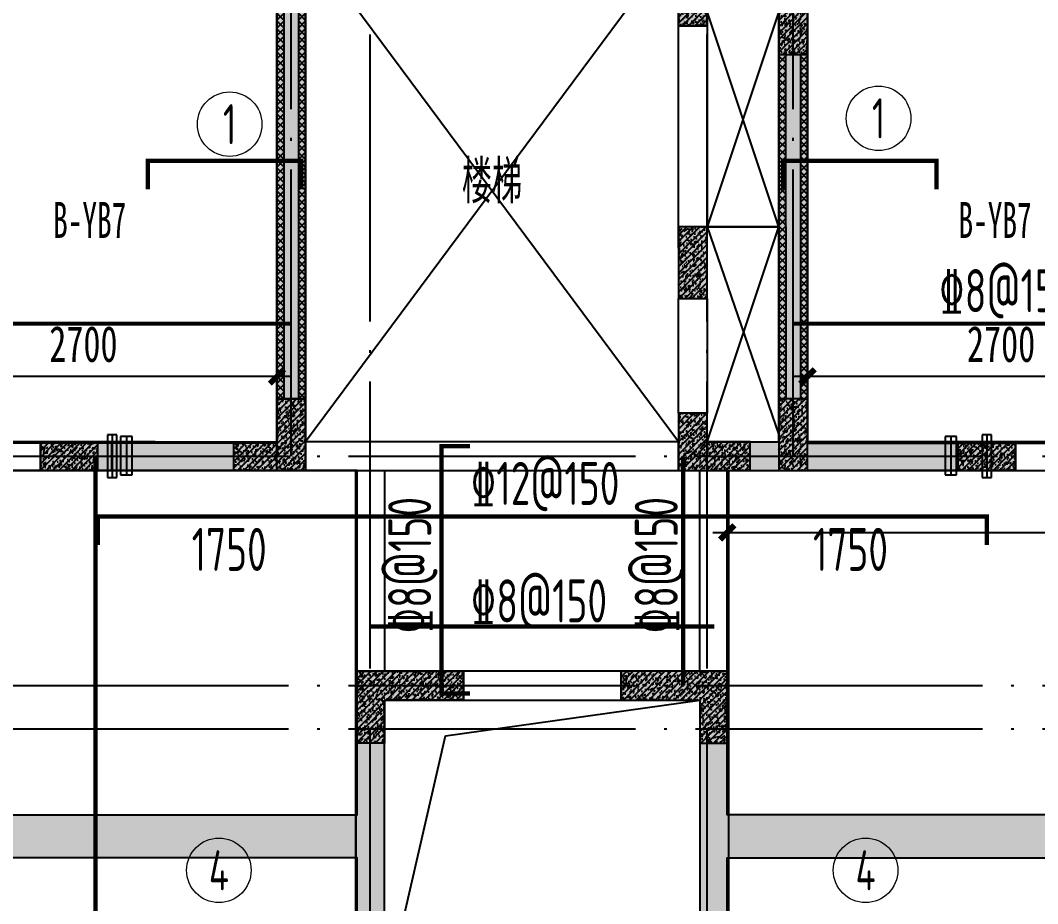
# Model space of a CAD drawing. Extents: x -3200779283 to -8106663, y 659664 to 1123462.
# Drawn here: x -8163890 to -8156795, y 846505 to 852664 of the extents above; entities that cross this region are included whole.
import ezdxf
from ezdxf.enums import TextEntityAlignment as Align

# ---------------------------------------------------------------- set-up
doc = ezdxf.new("R2010")
doc.units = 0
doc.header["$LTSCALE"] = 1000
doc.header["$MEASUREMENT"] = 0
for name, pattern in [('120-墙体$0$CENTER2', [1.125, 0.75, -0.125, 0.125, -0.125]), ('120-墙体$0$CONTINOUS', [0]), ('125-墙体$0$CENTER2', [1.125, 0.75, -0.125, 0.125, -0.125]), ('125-墙体$0$CONTINOUS', [0]), ('125-核心筒-标准层$0$CONTINOUS', [0]), ('3#-轴线$0$DOTE', [2.42, 2, -0.2, 0.02, -0.2]), ('3#4#5#$0$DASH', [0.35, 0.25, -0.1]), ('DASH', [0.35, 0.25, -0.1])]:
    doc.linetypes.add(name, pattern=pattern)
doc.layers.get('Defpoints').update_dxf_attribs({"color": 30, "linetype": 'DASH'})
for name, color, linetype in [('120-墙体$0$DUCT-排烟中心线', 5, '120-墙体$0$CENTER2'), ('120-墙体$0$DUCT-排烟管', 2, 'Continuous'), ('120-墙体$0$DUCT-送风中心线', 5, '120-墙体$0$CENTER2'), ('120-墙体$0$DUCT-送风管', 4, 'Continuous'), ('120-墙体$0$S-WALL', 40, 'Continuous'), ('120-墙体$0$S-WALL-BEAM', 120, 'Continuous'), ('120-墙体$0$S-WALL-COLU', 252, '120-墙体$0$CONTINOUS'), ('120-墙体$0$S-WALL-COLU-HATC', 16, 'Continuous'), ('120-墙体$0$S-WALL-HATC', 253, 'Continuous'), ('120-墙体$0$提结构条件', 7, 'Continuous'), ('120-墙体$0$暖-首层和标准层暖通套管_TZ$0$H-暖洞-剪力墙', 6, 'Continuous'), ('120-墙体$0$暖-首层和标准层暖通套管_TZ$0$H-暖洞-穿梁', 3, 'Continuous'), ('125-墙体$0$DUCT-排烟中心线', 5, '125-墙体$0$CENTER2'), ('125-墙体$0$DUCT-排烟管', 2, 'Continuous'), ('125-墙体$0$DUCT-送风中心线', 5, '125-墙体$0$CENTER2'), ('125-墙体$0$DUCT-送风管', 4, 'Continuous'), ('125-墙体$0$S-WALL', 40, 'Continuous'), ('125-墙体$0$S-WALL-BEAM', 120, 'Continuous'), ('125-墙体$0$S-WALL-COLU', 252, '125-墙体$0$CONTINOUS'), ('125-墙体$0$S-WALL-COLU-HATC', 16, 'Continuous'), ('125-墙体$0$S-WALL-HATC', 253, 'Continuous'), ('125-核心筒-标准层$0$S-SLAB-HOLE', 5, 'Continuous'), ('125-核心筒-标准层$0$S-WALL', 40, 'Continuous'), ('125-核心筒-标准层$0$S-WALL-BEAM', 120, 'Continuous'), ('125-核心筒-标准层$0$S-WALL-COLU', 252, '125-核心筒-标准层$0$CONTINOUS'), ('125-核心筒-标准层$0$S-WALL-COLU-HATC', 16, 'Continuous'), ('125-核心筒-标准层$0$S-WALL-HATC', 253, 'Continuous'), ('3#-轴线$0$A-ANNO-DOTE', 10, '3#-轴线$0$DOTE'), ('3#4#5#$0$PC-SLAB', 6, '3#4#5#$0$DASH'), ('3#4#5#$0$S-ANNO-TEXT', 7, 'Continuous'), ('3#4#5#$0$S-DIMS-SLAB', 120, 'Continuous'), ('3#4#5#$0$S-PC-FQ-WYQ', 4, 'Continuous'), ('3#4#5#$0$S-PC-SLAB', 6, 'Continuous'), ('3#4#5#$0$S-WALL-HATC', 253, 'Continuous'), ('4#-标准层$0$S-SLAB-TEXT', 120, 'Continuous'), ('S-REIN', 1, 'Continuous'), ('S-REIN-TEXT', 7, 'Continuous')]:
    doc.layers.add(name, color=color, linetype=linetype)
doc.layers.add('提资不打印', color=2, linetype='Continuous', plot=False)
doc.layers.add('楼板正筋文字', color=7, linetype='Continuous', lineweight=18)
doc.styles.add('3#4#5#$0$外部参照 1$0$宋体', font='', dxfattribs={"width": 0.8})
doc.styles.add('3#4#5#$0$楷体', font='', dxfattribs={"width": 0.7})
doc.styles.add('4#-标准层$0$TSSD_Rein', font='tssdeng.shx', dxfattribs={"width": 0.7, "bigfont": 'hztxt.shx'})
doc.styles.add('FromPkpm', font='Pkpmeng', dxfattribs={"width": 0.7, "bigfont": 'Pkpmchn'})
doc.styles.get('3#4#5#$0$外部参照 1$0$宋体').set_extended_font_data('SimSun')
doc.styles.get('3#4#5#$0$楷体').set_extended_font_data('KaiTi_GB2312')
doc.dimstyles.new('3#4#5#$0$TSSD_100_100', dxfattribs={"dimtxt": 250, "dimasz": 100, "dimexe": 100, "dimexo": 250, "dimgap": 100, "dimtad": 1, "dimdec": 0, "dimzin": 0, "dimdsep": 46, "dimtxsty": '3#4#5#$0$楷体', "dimblk": '3#4#5#$0$_ArchTick', "dimcen": 0, "dimdle": 100, "dimclrt": 7, "dimadec": 0, "dimazin": 0, "dimtfac": 1, "dimtdec": 0, "dimtix": 1, "dimtmove": 2, "dimatfit": 3, "dimfxl": 1, "dimtolj": 1, "dimtzin": 0, "dimarcsym": 0})

# ---------------------------------------------------------------- blocks, each defined once
blk = doc.blocks.new('ban')
at = {"layer": 'S-REIN', "const_width": 30}
for points in [[(7700, 9509.9), (7700, 9709.9), (8770, 9709.9), (8770, 9509.9)], [(12130, 9509.9), (12130, 9709.9), (13200, 9709.9), (13200, 9509.9)], [(9947.1, 5995.4), (9747.1, 5995.4), (9747.1, 7719.9), (9947.1, 7719.9)], [(7350, 7029.9), (7350, 7229.9), (13549.9, 7229.9), (13549.9, 7029.9)]]:
    blk.add_lwpolyline(points, dxfattribs=at)
at = {"layer": 'S-REIN-TEXT', "lineweight": 18}
for centre in [(12795.7, 10005.6), (8270, 9964.9), (8195, 4762.4), (12705, 4762.4)]:
    blk.add_circle(centre, 225, dxfattribs=at)
at = {"layer": '提资不打印', "color": 2, "const_width": 30}
for points in [[(0, 8573.9), (8700, 8573.9)], [(12200, 8573.9), (20100.3, 8573.9)], [(7333.8, -250.1), (7333.8, 7649.9)], [(11432.7, 6049.9), (11432.7, 7649.9)], [(9250, 6461.9), (11649.9, 6461.9)]]:
    blk.add_lwpolyline(points, dxfattribs=at)
at = {"layer": 'S-REIN-TEXT', "lineweight": 18, "style": 'FromPkpm', "width": 0.7}
for s, p in [('1', (12795.7, 10005.6)), ('1', (8270, 9964.9)), ('4', (8195, 4762.4)), ('4', (12705, 4762.4))]:
    blk.add_text(s, height=280, dxfattribs=at).set_placement(p, align=Align.MIDDLE_CENTER)
at = {"layer": 'S-REIN-TEXT', "lineweight": 25, "style": 'FromPkpm', "width": 0.7}
for s, rotation, p in [('%%13212@150', 360, (9950, 7309.9)), ('%%1328@150', 90, (9675.5, 6413))]:
    blk.add_text(s, height=300, rotation=rotation, dxfattribs=at).set_placement(p)
for p in [(8267, 7149.9), (12599.9, 7149.9)]:
    blk.add_text('1750', height=300, dxfattribs=at).set_placement(p, align=Align.TOP_CENTER)
at = {"layer": '提资不打印', "lineweight": 25, "style": 'FromPkpm', "width": 0.7}
for p in [(13216.6, 8653.9), (9950, 6490.9)]:
    blk.add_text('%%1328@150', height=300, dxfattribs=at).set_placement(p)
blk.add_text('%%1328@150', height=300, rotation=90, dxfattribs=at).set_placement((11395.4, 6413))
blk = doc.blocks.new('3#4#5#$0$B-YNQ2')
at = {"layer": '3#4#5#$0$S-PC-FQ-WYQ'}
h = blk.add_hatch(dxfattribs=at)
h.set_pattern_fill('ANSI37', color=256, scale=12, angle=90)
h.set_pattern_definition([(135, (-988908.033, 837089.835), (-26.9407684, -26.9407684), []), (225, (-988908.033, 837089.835), (26.9407684, -26.9407684), [])])
h.paths.add_polyline_path([(-127105.4, 321688.4), (-127055.4, 321688.4), (-127055.6, 324388.4), (-127105.6, 324388.4)])
h = blk.add_hatch(dxfattribs=at)
h.set_pattern_fill('ANSI37', color=256, scale=12, angle=90)
h.set_pattern_definition([(135, (-988758.033, 837089.835), (-26.9407684, -26.9407684), []), (225, (-988758.033, 837089.835), (26.9407684, -26.9407684), [])])
h.paths.add_polyline_path([(-126955.4, 321688.4), (-126905.4, 321688.4), (-126905.6, 324388.4), (-126955.6, 324388.4)])
for points in [[(-127105.4, 321688.4), (-127055.4, 321688.4), (-127055.6, 324388.4), (-127105.6, 324388.4)], [(-127105.6, 324388.4), (-126905.6, 324388.4), (-126905.4, 321688.4), (-127105.4, 321688.4)], [(-126955.4, 321688.4), (-126905.4, 321688.4), (-126905.6, 324388.4), (-126955.6, 324388.4)]]:
    blk.add_lwpolyline(points, close=True, dxfattribs=at)
blk = doc.blocks.new('3#4#5#$0$B-YNQ3')
at = {"layer": '3#4#5#$0$S-PC-FQ-WYQ'}
h = blk.add_hatch(dxfattribs=at)
h.set_pattern_fill('ANSI37', color=256, scale=12, angle=90)
h.set_pattern_definition([(135, (-992358.283, 833989.707), (-26.9407684, -26.9407684), []), (225, (-992358.283, 833989.707), (26.9407684, -26.9407684), [])])
h.paths.add_polyline_path([(-130555.6, 319088.3), (-130505.6, 319088.3), (-130505.9, 321488.4), (-130555.9, 321488.4)])
h = blk.add_hatch(dxfattribs=at)
h.set_pattern_fill('ANSI37', color=256, scale=12, angle=90)
h.set_pattern_definition([(135, (-992208.283, 833989.707), (-26.9407684, -26.9407684), []), (225, (-992208.283, 833989.707), (26.9407684, -26.9407684), [])])
h.paths.add_polyline_path([(-130405.6, 319088.3), (-130355.6, 319088.3), (-130355.9, 321488.4), (-130405.9, 321488.4)])
for points in [[(-130555.6, 319088.3), (-130505.6, 319088.3), (-130505.9, 321488.4), (-130555.9, 321488.4)], [(-130555.9, 321488.4), (-130355.9, 321488.4), (-130355.6, 319088.3), (-130555.6, 319088.3)], [(-130405.6, 319088.3), (-130355.6, 319088.3), (-130355.9, 321488.4), (-130405.9, 321488.4)]]:
    blk.add_lwpolyline(points, close=True, dxfattribs=at)
blk = doc.blocks.new('3#4#5#$0$A$C53EF3948')
at = {"layer": '3#4#5#$0$S-PC-FQ-WYQ'}
for name, p in [('3#4#5#$0$B-YNQ2', (135805.2, -324588.6)), ('3#4#5#$0$B-YNQ3', (142755.9, -321988.4))]:
    blk.add_blockref(name, p, dxfattribs=at)
blk = doc.blocks.new('3#4#5#$0$ban3')
at = {"layer": '3#4#5#$0$S-WALL-HATC', "ltscale": 100}
h = blk.add_hatch(dxfattribs=at)
h.set_pattern_fill('AR-CONC', color=256, scale=25, angle=-270, style=0)
h.set_pattern_definition([(140, (-37341055835.12, -2020434459.28), (15.68803374565, 179.3150456502), [18.75, -206.25]), (85, (-37341055835.12, -2020434459.28), (-188.048033425, -34.68783340325), [15, -165]), (190.4514, (-37341055833.81, -2020434444.34), (-172.3598855152, 144.6273454285), [15.9350475, -175.285528]), (136.1842, (-37341055885.12, -2020434459.28), (41.3797535823, 266.8102621564), [28.125, -309.375]), (186.6356, (-37341055881.67, -2020434437.04), (-243.5294677251, 233.6656763872), [23.902572, -262.92825]), (81.1842, (-37341055885.12, -2020434459.28), (-243.5296502313, 233.6654862834), [22.5, -247.5]), (111, (-37341055872.62, -2020434434.28), (100.65472266633, 149.2267630296), [18.75, -206.25]), (56, (-37341055872.62, -2020434434.28), (-181.2875112617, 60.8288329804), [15, -165]), (161.4514, (-37341055864.23, -2020434421.84), (-80.6326241775, 210.0556571454), [15.9350475, -175.285528]), (127.5, (-37341055835.116, -2020434459.28), (-83.22346345783, 3.03996382932), [0, -163, 0, -167.5, 0, -165.625]), (97.5, (-37341055835.12, -2020434459.28), (-98.6029279706, 65.76738436054), [0, -95.5, 0, -159.25, 0, -63.125]), (57.5, (-37341055835.116, -2020434515.03), (5.6387179336, 133.4556090431), [0, -62.5, 0, -195, 0, -258.75]), (47.5, (-37341055835.12, -2020434540.03), (-25.02624558308, 145.7965423356), [0, -81.25, 0, -129.5, 0, -183.75])])
h.paths.add_polyline_path([(-214482, 407075), (-214482, 407375), (-220082, 407375), (-220082, 407075)])
at = {"layer": '3#4#5#$0$S-PC-SLAB'}
for points in [[(-216832, 409965), (-216832, 412985), (-219532, 412985), (-219532, 409965)], [(-214472, 407375), (-220092, 407375), (-220092, 409775), (-214472, 409775)]]:
    blk.add_lwpolyline(points, close=True, dxfattribs=at)
blk.add_lwpolyline([(-214472, 407075), (-214472, 404775), (-221292, 404775), (-221292, 405875), (-220092, 405875), (-220092, 407075), (-214472, 407075)], dxfattribs=at)
at = {"layer": '3#4#5#$0$S-WALL-HATC', "ltscale": 100}
blk.add_lwpolyline([(-214482, 407075), (-214482, 407375), (-220082, 407375), (-220082, 407075)], close=True, dxfattribs=at)
blk = doc.blocks.new('3#4#5#$0$ban111')
at = {"layer": '3#4#5#$0$S-WALL-HATC', "ltscale": 100}
h = blk.add_hatch(dxfattribs=at)
h.set_pattern_fill('AR-CONC', color=256, scale=25, angle=-270, style=0)
h.set_pattern_definition([(140, (-37341047970.12, -2020434559.28), (15.68803374565, 179.3150456502), [18.75, -206.25]), (85, (-37341047970.12, -2020434559.28), (-188.048033425, -34.68783340325), [15, -165]), (190.4514, (-37341047968.81, -2020434544.34), (-172.3598855152, 144.6273454285), [15.9350475, -175.285528]), (136.1842, (-37341048020.12, -2020434559.28), (41.3797535823, 266.8102621564), [28.125, -309.375]), (186.6356, (-37341048016.67, -2020434537.05), (-243.5294677251, 233.6656763872), [23.902572, -262.92825]), (81.1842, (-37341048020.12, -2020434559.28), (-243.5296502313, 233.6654862834), [22.5, -247.5]), (111, (-37341048007.62, -2020434534.28), (100.65472266633, 149.2267630296), [18.75, -206.25]), (56, (-37341048007.62, -2020434534.28), (-181.2875112617, 60.8288329804), [15, -165]), (161.4514, (-37341047999.23, -2020434521.84), (-80.6326241775, 210.0556571454), [15.9350475, -175.285528]), (127.5, (-37341047970.12, -2020434559.28), (-83.22346345783, 3.03996382932), [0, -163, 0, -167.5, 0, -165.625]), (97.5, (-37341047970.12, -2020434559.28), (-98.6029279706, 65.76738436054), [0, -95.5, 0, -159.25, 0, -63.125]), (57.5, (-37341047970.12, -2020434615.03), (5.6387179336, 133.4556090431), [0, -62.5, 0, -195, 0, -258.75]), (47.5, (-37341047970.12, -2020434640.03), (-25.02624558308, 145.7965423356), [0, -81.25, 0, -129.5, 0, -183.75])])
h.paths.add_polyline_path([(-228282, 407075), (-228282, 407375), (-222682, 407375), (-222682, 407075)])
at = {"layer": '3#4#5#$0$S-PC-SLAB'}
for points in [[(-225932, 409965), (-225932, 412985), (-223232, 412985), (-223232, 409965)], [(-228292, 407375), (-222672, 407375), (-222672, 409775), (-228292, 409775)]]:
    blk.add_lwpolyline(points, close=True, dxfattribs=at)
blk.add_lwpolyline([(-228292, 407075), (-228292, 404775), (-221472, 404775), (-221472, 405875), (-222672, 405875), (-222672, 407075), (-228292, 407075)], dxfattribs=at)
at = {"layer": '3#4#5#$0$S-WALL-HATC', "ltscale": 100}
blk.add_lwpolyline([(-228282, 407075), (-228282, 407375), (-222682, 407375), (-222682, 407075)], close=True, dxfattribs=at)
blk = doc.blocks.new('3#4#5#$0$_ArchTick')
at = {"color": 0, "linetype": 'ByBlock', "const_width": 0.4}
blk.add_lwpolyline([(-0.5, -0.5), (0.5, 0.5)], dxfattribs=at)
blk = doc.blocks.new('*D786')
at = {"layer": '3#4#5#$0$S-DIMS-SLAB', "color": 0, "lineweight": -2, "transparency": 16777216}
for p, q in [((162096.8, 163030.4), (159196.8, 163030.4)), ((159296.8, 162888.2), (159296.8, 162930.4)), ((161996.8, 162888.2), (161996.8, 162930.4))]:
    blk.add_line(p, q, dxfattribs=at)
at = {"layer": 'Defpoints', "color": 0, "transparency": 16777216}
for p in [(159296.8, 163138.2), (161996.8, 163138.2), (159296.8, 163030.4)]:
    blk.add_point(p, dxfattribs=at)
at = {"layer": '3#4#5#$0$S-DIMS-SLAB', "color": 0, "lineweight": -2, "transparency": 16777216, "xscale": 100, "yscale": 100, "zscale": 100, "rotation": 180}
blk.add_blockref('3#4#5#$0$_ArchTick', (159296.8, 163030.4), dxfattribs=at)
at = {"layer": '3#4#5#$0$S-DIMS-SLAB', "color": 0, "lineweight": -2, "transparency": 16777216, "xscale": 100, "yscale": 100, "zscale": 100}
blk.add_blockref('3#4#5#$0$_ArchTick', (161996.8, 163030.4), dxfattribs=at)
at = {"layer": '3#4#5#$0$S-DIMS-SLAB', "color": 7, "transparency": 16777216, "insert": (160646.8, 163255.4), "char_height": 250, "attachment_point": 5, "style": '3#4#5#$0$楷体'}
blk.add_mtext('\\A1;2700', dxfattribs=at)
blk = doc.blocks.new('*D796')
at = {"layer": '3#4#5#$0$S-DIMS-SLAB', "color": 0, "lineweight": -2, "transparency": 16777216}
for p, q in [((158736.8, 162125), (158736.8, 161843.1)), ((164356.8, 162125), (164356.8, 161843.1)), ((158636.8, 161943.1), (164456.8, 161943.1))]:
    blk.add_line(p, q, dxfattribs=at)
at = {"layer": 'Defpoints', "color": 0, "transparency": 16777216}
for p in [(158736.8, 162375), (164356.8, 162375), (164356.8, 161943.1)]:
    blk.add_point(p, dxfattribs=at)
at = {"layer": '3#4#5#$0$S-DIMS-SLAB', "color": 0, "lineweight": -2, "transparency": 16777216, "xscale": 100, "yscale": 100, "zscale": 100, "rotation": 180}
blk.add_blockref('3#4#5#$0$_ArchTick', (158736.8, 161943.1), dxfattribs=at)
at = {"layer": '3#4#5#$0$S-DIMS-SLAB', "color": 0, "lineweight": -2, "transparency": 16777216, "xscale": 100, "yscale": 100, "zscale": 100}
blk.add_blockref('3#4#5#$0$_ArchTick', (164356.8, 161943.1), dxfattribs=at)
at = {"layer": '3#4#5#$0$S-DIMS-SLAB', "color": 7, "transparency": 16777216, "insert": (161546.8, 162168.1), "char_height": 250, "attachment_point": 5, "style": '3#4#5#$0$楷体'}
blk.add_mtext('\\A1;5620', dxfattribs=at)
blk = doc.blocks.new('*D844')
at = {"layer": '3#4#5#$0$S-DIMS-SLAB', "color": 0, "lineweight": -2, "transparency": 16777216}
for p, q in [((155696.8, 163030.5), (152796.8, 163030.5)), ((152896.8, 162884.2), (152896.8, 162930.5)), ((155596.8, 162884.2), (155596.8, 162930.5))]:
    blk.add_line(p, q, dxfattribs=at)
at = {"layer": 'Defpoints', "color": 0, "transparency": 16777216}
for p in [(152896.8, 163134.2), (155596.8, 163134.2), (152896.8, 163030.5)]:
    blk.add_point(p, dxfattribs=at)
at = {"layer": '3#4#5#$0$S-DIMS-SLAB', "color": 0, "lineweight": -2, "transparency": 16777216, "xscale": 100, "yscale": 100, "zscale": 100, "rotation": 180}
blk.add_blockref('3#4#5#$0$_ArchTick', (152896.8, 163030.5), dxfattribs=at)
at = {"layer": '3#4#5#$0$S-DIMS-SLAB', "color": 0, "lineweight": -2, "transparency": 16777216, "xscale": 100, "yscale": 100, "zscale": 100}
blk.add_blockref('3#4#5#$0$_ArchTick', (155596.8, 163030.5), dxfattribs=at)
at = {"layer": '3#4#5#$0$S-DIMS-SLAB', "color": 7, "transparency": 16777216, "insert": (154246.8, 163255.5), "char_height": 250, "attachment_point": 5, "style": '3#4#5#$0$楷体'}
blk.add_mtext('\\A1;2700', dxfattribs=at)
blk = doc.blocks.new('125-墙体$0$she')
at = {"layer": '125-墙体$0$DUCT-排烟中心线'}
blk.add_line((7449.8, -3050.7), (7449.8, -3349.3), dxfattribs=at)
at = {"layer": '125-墙体$0$DUCT-排烟管'}
for p, q in [((7482.3, -3349.3), (7482.3, -3050.7)), ((7417.3, -3349.3), (7482.3, -3349.3))]:
    blk.add_line(p, q, dxfattribs=at)
at = {"layer": '125-墙体$0$DUCT-送风中心线'}
blk.add_line((7549.8, -3063.7), (7549.8, -3331), dxfattribs=at)
at = {"layer": '125-墙体$0$DUCT-送风管'}
for p, q in [((7509.8, -3063.7), (7509.8, -3331)), ((7589.8, -3331), (7589.8, -3063.7)), ((7509.8, -3331), (7589.8, -3331))]:
    blk.add_line(p, q, dxfattribs=at)
blk = doc.blocks.new('125-墙体')
at = {"layer": '125-墙体$0$S-WALL-COLU-HATC'}
h = blk.add_hatch(dxfattribs=at)
h.set_pattern_fill('AR-CONC', color=256, scale=10)
h.set_pattern_definition([(50, (16440.73, -244207.814), (71.726018, -6.275213), [7.5, -82.5]), (355, (16440.73, -244207.814), (-13.875133, 75.219213), [6, -66]), (100.4514, (16446.705, -244208.34), (57.850938, 68.943954), [6.37402, -70.114211]), (46.1842, (16440.73, -244187.81), (106.724105, -16.5519), [11.25, -123.75]), (96.6356, (16449.62, -244189.19), (93.46627, 97.411787), [9.56103, -105.1713]), (351.1842, (16440.73, -244187.81), (93.466195, 97.41186), [9, -99]), (21, (16450.73, -244192.814), (59.690705, -40.261889), [7.5, -82.5]), (326, (16450.73, -244192.814), (24.331533, 72.515005), [6, -66]), (71.4514, (16455.7, -244196.17), (84.022263, 32.25305), [6.37402, -70.114211]), (37.5, (16440.728, -244207.814), (1.2159855, 33.2893854), [0, -65.2, 0, -67, 0, -66.25]), (7.5, (16440.728, -244207.814), (26.306954, 39.441171), [0, -38.2, 0, -63.7, 0, -25.25]), (327.5, (16418.428, -244207.814), (53.3822436, -2.2554872), [0, -25, 0, -78, 0, -103.5]), (317.5, (16408.43, -244207.814), (58.318617, 10.010498), [0, -32.5, 0, -51.8, 0, -73.5])])
h.paths.add_polyline_path([(7350, -3300), (7350, -3100), (6950, -3100), (6950, -3300)])
h = blk.add_hatch(dxfattribs=at)
h.set_pattern_fill('ANSI31', color=256, scale=250, style=0)
h.set_pattern_definition([(45, (16440.728, -244207.814), (-22.097087, 22.097087), [])])
h.paths.add_polyline_path([(7350, -3100), (6950, -3100), (6950, -3300), (7350, -3300)])
at = {"layer": '125-墙体$0$S-WALL-HATC'}
for points in [[(7750, -3100), (6950, -3100), (6950, -3300), (7750, -3300)], [(7750, -3100), (7750, -3300), (8600, -3300), (8600, -3100)]]:
    blk.add_hatch(color=256, dxfattribs=at).paths.add_polyline_path(points)
at = {"layer": '125-墙体$0$DUCT-排烟管'}
for p, q in [((7417.3, -3050.7), (7417.3, -3349.3)), ((7482.3, -3050.7), (7417.3, -3050.7))]:
    blk.add_line(p, q, dxfattribs=at)
at = {"layer": '125-墙体$0$DUCT-送风管'}
blk.add_line((7589.8, -3063.7), (7509.8, -3063.7), dxfattribs=at)
at = {"layer": '125-墙体$0$S-WALL'}
for p, q in [((7750, -3100), (6950, -3100)), ((6950, -3100), (6950, -3300)), ((7350, -3100), (7250, -3100)), ((7448, -3300), (7448, -3100)), ((7750, -3100), (8600, -3100)), ((6950, -3300), (7750, -3300)), ((7250, -3300), (7350, -3300)), ((7750, -3300), (8600, -3300))]:
    blk.add_line(p, q, dxfattribs=at)
at = {"layer": '125-墙体$0$S-WALL-BEAM'}
blk.add_lwpolyline([(2250, -3100), (2250, -3300), (6950, -3300), (6950, -3100)], close=True, dxfattribs=at)
at = {"layer": '125-墙体$0$S-WALL-COLU', "lineweight": -2}
blk.add_lwpolyline([(7350, -3300), (7350, -3100), (6950, -3100), (6950, -3300)], close=True, dxfattribs=at)
blk.add_blockref('125-墙体$0$she', (0, 0))
blk = doc.blocks.new('120-墙体$0$retert')
at = {"layer": '120-墙体$0$暖-首层和标准层暖通套管_TZ$0$H-暖洞-剪力墙'}
for p, q in [((55012.6, 61028.7), (54812.7, 61187.7)), ((54812.7, 61028.7), (55012.6, 61187.7))]:
    blk.add_line(p, q, dxfattribs=at)
blk.add_lwpolyline([(55012.6, 61028.7), (55012.6, 61187.7), (54812.7, 61187.7), (54812.7, 61028.7)], close=True, dxfattribs=at)
blk = doc.blocks.new('120-墙体$0$ewrewr')
at = {"layer": '120-墙体$0$暖-首层和标准层暖通套管_TZ$0$H-暖洞-穿梁', "color": 2}
for p, q in [((54898, 62306.1), (54818, 62106.1)), ((54898, 62106.1), (54818, 62306.1))]:
    blk.add_line(p, q, dxfattribs=at)
blk.add_lwpolyline([(54898, 62306.1), (54818, 62306.1), (54818, 62106.1), (54898, 62106.1)], close=True, dxfattribs=at)
blk = doc.blocks.new('120-墙体$0$tretyyt')
at = {"layer": '120-墙体$0$暖-首层和标准层暖通套管_TZ$0$H-暖洞-穿梁', "color": 5}
for p, q in [((52498, 59304.6), (52298, 59384.6)), ((52298, 59304.6), (52498, 59384.6))]:
    blk.add_line(p, q, dxfattribs=at)
blk.add_lwpolyline([(52498, 59304.6), (52498, 59384.6), (52298, 59384.6), (52298, 59304.6)], close=True, dxfattribs=at)
blk = doc.blocks.new('120-墙体$0$rtret')
at = {"layer": '120-墙体$0$暖-首层和标准层暖通套管_TZ$0$H-暖洞-穿梁', "color": 3}
for p, q in [((53777.5, 61921.5), (53618.5, 61721.5)), ((53777.5, 61721.5), (53618.5, 61921.5))]:
    blk.add_line(p, q, dxfattribs=at)
blk.add_lwpolyline([(53777.5, 61921.5), (53618.5, 61921.5), (53618.5, 61721.5), (53777.5, 61721.5)], close=True, dxfattribs=at)
blk = doc.blocks.new('120-墙体$0$A$Ca94620f4')
at = {"layer": '120-墙体$0$DUCT-排烟中心线'}
for p, q in [((-6299.8, -2950.7), (-6299.8, -3249.3)), ((-4600, -2950.7), (-4600, -3249.3)), ((-4400, -2950.7), (-4400, -3249.3)), ((-547.7, -2950.7), (-547.7, -3249.3)), ((-2257.9, -4100), (-2556.6, -4100)), ((-2257.9, -4300), (-2556.6, -4300))]:
    blk.add_line(p, q, dxfattribs=at)
at = {"layer": '120-墙体$0$DUCT-排烟管'}
for p, q in [((-6332.3, -2950.7), (-6332.3, -3249.3)), ((-6267.3, -2950.7), (-6332.3, -2950.7)), ((-6267.3, -3249.3), (-6267.3, -2950.7)), ((-4632.5, -2950.7), (-4632.5, -3249.3)), ((-4567.5, -2950.7), (-4632.5, -2950.7)), ((-4567.5, -3249.3), (-4567.5, -2950.7)), ((-4432.5, -2950.7), (-4432.5, -3249.3)), ((-4367.5, -2950.7), (-4432.5, -2950.7)), ((-4367.5, -3249.3), (-4367.5, -2950.7)), ((-580.2, -2950.7), (-580.2, -3249.3)), ((-515.2, -2950.7), (-580.2, -2950.7)), ((-515.2, -3249.3), (-515.2, -2950.7)), ((-6332.3, -3249.3), (-6267.3, -3249.3)), ((-4632.5, -3249.3), (-4567.5, -3249.3)), ((-4432.5, -3249.3), (-4367.5, -3249.3)), ((-580.2, -3249.3), (-515.2, -3249.3)), ((-2257.9, -4067.5), (-2556.6, -4067.5)), ((-2556.6, -4067.5), (-2556.6, -4132.5)), ((-2257.9, -4132.5), (-2257.9, -4067.5)), ((-2556.6, -4132.5), (-2257.9, -4132.5)), ((-2257.9, -4267.5), (-2556.6, -4267.5)), ((-2556.6, -4267.5), (-2556.6, -4332.5)), ((-2257.9, -4332.5), (-2257.9, -4267.5)), ((-2556.6, -4332.5), (-2257.9, -4332.5))]:
    blk.add_line(p, q, dxfattribs=at)
at = {"layer": '120-墙体$0$DUCT-送风中心线'}
for p, q in [((-6549.8, -2963.7), (-6549.8, -3231)), ((-947.7, -2963.7), (-947.7, -3231)), ((-747.7, -2963.7), (-747.7, -3231))]:
    blk.add_line(p, q, dxfattribs=at)
at = {"layer": '120-墙体$0$DUCT-送风管'}
for p, q in [((-6589.8, -2963.7), (-6589.8, -3231)), ((-6509.8, -2963.7), (-6589.8, -2963.7)), ((-6509.8, -3231), (-6509.8, -2963.7)), ((-787.7, -2963.7), (-787.7, -3231)), ((-707.7, -2963.7), (-787.7, -2963.7)), ((-707.7, -3231), (-707.7, -2963.7)), ((-6589.8, -3231), (-6509.8, -3231)), ((-787.7, -3231), (-707.7, -3231))]:
    blk.add_line(p, q, dxfattribs=at)
at = {"layer": '120-墙体$0$提结构条件', "color": 3}
for p, q in [((-987.7, -3231), (-987.7, -2963.7)), ((-987.7, -2963.7), (-907.7, -2963.7)), ((-907.7, -2963.7), (-907.7, -3231)), ((-907.7, -3231), (-987.7, -3231))]:
    blk.add_line(p, q, dxfattribs=at)
at = {"layer": '120-墙体$0$暖-首层和标准层暖通套管_TZ$0$H-暖洞-穿梁', "color": 6}
for p, q in [((-3823.8, -3000), (-3473.8, -3200)), ((-3823.8, -3200), (-3473.8, -3000))]:
    blk.add_line(p, q, dxfattribs=at)
blk.add_lwpolyline([(-3823.8, -3000), (-3473.8, -3000), (-3473.8, -3200), (-3823.8, -3200)], close=True, dxfattribs=at)
at = {"layer": '120-墙体$0$提结构条件', "rotation": 90}
for name, p in [('120-墙体$0$tretyyt', (51869.6, -52298)), ('120-墙体$0$retert', (57308.2, -54812.7))]:
    blk.add_blockref(name, p, dxfattribs=at)
at = {"layer": '120-墙体$0$提结构条件', "xscale": -1}
blk.add_blockref('120-墙体$0$rtret', (47548, -61721.5), dxfattribs=at)
at = {"layer": '120-墙体$0$提结构条件'}
blk.add_blockref('120-墙体$0$ewrewr', (-57933, -62106.1), dxfattribs=at)
blk = doc.blocks.new('120-墙体')
at = {"layer": '120-墙体$0$S-WALL-COLU-HATC'}
h = blk.add_hatch(dxfattribs=at)
h.set_pattern_fill('AR-CONC', color=256, scale=10)
h.set_pattern_definition([(50, (-4754.75, -244207.814), (71.726018, -6.275213), [7.5, -82.5]), (355, (-4754.75, -244207.814), (-13.875133, 75.219213), [6, -66]), (100.4514, (-4748.77, -244208.34), (57.850938, 68.943954), [6.37402, -70.114211]), (46.1842, (-4754.75, -244187.81), (106.724105, -16.5519), [11.25, -123.75]), (96.6356, (-4745.86, -244189.19), (93.46627, 97.411787), [9.56103, -105.1713]), (351.1842, (-4754.75, -244187.81), (93.466195, 97.41186), [9, -99]), (21, (-4744.75, -244192.814), (59.690705, -40.261889), [7.5, -82.5]), (326, (-4744.75, -244192.814), (24.331533, 72.515005), [6, -66]), (71.4514, (-4739.775, -244196.17), (84.022263, 32.25305), [6.37402, -70.114211]), (37.5, (-4754.75, -244207.814), (1.2159855, 33.2893854), [0, -65.2, 0, -67, 0, -66.25]), (7.5, (-4754.75, -244207.814), (26.306954, 39.441171), [0, -38.2, 0, -63.7, 0, -25.25]), (327.5, (-4777.05, -244207.814), (53.3822436, -2.2554872), [0, -25, 0, -78, 0, -103.5]), (317.5, (-4787.05, -244207.814), (58.318617, 10.010498), [0, -32.5, 0, -51.8, 0, -73.5])])
h.paths.add_polyline_path([(-6750, -3300), (-6750, -3100), (-6350, -3100), (-6350, -3300)])
h = blk.add_hatch(dxfattribs=at)
h.set_pattern_fill('ANSI31', color=256, scale=250, style=0)
h.set_pattern_definition([(45, (-4754.75, -244207.814), (-22.097087, 22.097087), [])])
h.paths.add_polyline_path([(-6750, -3100), (-6750, -3300), (-6350, -3300), (-6350, -3100)])
at = {"layer": '120-墙体$0$S-WALL-HATC'}
blk.add_hatch(color=256, dxfattribs=at).paths.add_polyline_path([(-6350, -3300), (-6350, -3100), (-7800, -3100), (-7800, -3300)])
at = {"layer": '120-墙体$0$S-WALL'}
for p, q in [((-6350, -3100), (-7800, -3100)), ((-7800, -3300), (-7800, -3100)), ((-6350, -3300), (-6350, -3100)), ((-6350, -3300), (-7800, -3300))]:
    blk.add_line(p, q, dxfattribs=at)
at = {"layer": '120-墙体$0$S-WALL-BEAM'}
blk.add_lwpolyline([(-6350, -3100), (-6350, -3300), (-1750, -3300), (-1750, -3100)], close=True, dxfattribs=at)
at = {"layer": '120-墙体$0$S-WALL-COLU', "lineweight": -2}
blk.add_lwpolyline([(-6750, -3300), (-6750, -3100), (-6350, -3100), (-6350, -3300)], close=True, dxfattribs=at)
blk.add_blockref('120-墙体$0$A$Ca94620f4', (-250, -100))
blk = doc.blocks.new('125-核心筒-标准层')
at = {"layer": '125-核心筒-标准层$0$S-WALL-COLU-HATC'}
h = blk.add_hatch(dxfattribs=at)
h.set_pattern_fill('AR-CONC', color=256, scale=10)
h.set_pattern_definition([(50, (16687.05, -233495.61), (71.726018, -6.275213), [7.5, -82.5]), (355, (16687.05, -233495.61), (-13.875133, 75.219213), [6, -66]), (100.4514, (16693.03, -233496.135), (57.850938, 68.943954), [6.37402, -70.114211]), (46.1842, (16687.05, -233475.61), (106.724105, -16.5519), [11.25, -123.75]), (96.6356, (16695.95, -233476.99), (93.46627, 97.411787), [9.56103, -105.1713]), (351.1842, (16687.05, -233475.61), (93.466195, 97.41186), [9, -99]), (21, (16697.05, -233480.61), (59.690705, -40.261889), [7.5, -82.5]), (326, (16697.05, -233480.61), (24.331533, 72.515005), [6, -66]), (71.4514, (16702.03, -233483.97), (84.022263, 32.25305), [6.37402, -70.114211]), (37.5, (16687.052, -233495.612), (1.2159855, 33.2893854), [0, -65.2, 0, -67, 0, -66.25]), (7.5, (16687.052, -233495.612), (26.306954, 39.441171), [0, -38.2, 0, -63.7, 0, -25.25]), (327.5, (16664.752, -233495.612), (53.3822436, -2.2554872), [0, -25, 0, -78, 0, -103.5]), (317.5, (16654.752, -233495.612), (58.318617, 10.010498), [0, -32.5, 0, -51.8, 0, -73.5])])
h.paths.add_polyline_path([(1150, 7000), (1150, 6900), (950, 6900), (950, 7200), (1450, 7200), (1450, 7000)])
h = blk.add_hatch(dxfattribs=at)
h.set_pattern_fill('ANSI31', color=256, scale=250, style=0)
h.set_pattern_definition([(45, (16687.052, -233495.612), (-22.097087, 22.097087), [])])
h.paths.add_polyline_path([(1150, 7000), (1150, 6900), (950, 6900), (950, 7200), (1450, 7200), (1450, 7000)])
h = blk.add_hatch(dxfattribs=at)
h.set_pattern_fill('AR-CONC', color=256, scale=10)
h.set_pattern_definition([(50, (14087.076, -230457.834), (71.726018, -6.275213), [7.5, -82.5]), (355, (14087.076, -230457.83), (-13.875133, 75.219213), [6, -66]), (100.4514, (14093.05, -230458.36), (57.850938, 68.943954), [6.37402, -70.114211]), (46.1842, (14087.08, -230437.83), (106.724105, -16.5519), [11.25, -123.75]), (96.6356, (14095.97, -230439.21), (93.46627, 97.411787), [9.56103, -105.1713]), (351.1842, (14087.08, -230437.83), (93.466195, 97.41186), [9, -99]), (21, (14097.076, -230442.834), (59.690705, -40.261889), [7.5, -82.5]), (326, (14097.076, -230442.83), (24.331533, 72.515005), [6, -66]), (71.4514, (14102.05, -230446.19), (84.022263, 32.25305), [6.37402, -70.114211]), (37.5, (14087.076, -230457.834), (1.2159855, 33.2893854), [0, -65.2, 0, -67, 0, -66.25]), (7.5, (14087.076, -230457.834), (26.306954, 39.441171), [0, -38.2, 0, -63.7, 0, -25.25]), (327.5, (14064.776, -230457.834), (53.3822436, -2.2554872), [0, -25, 0, -78, 0, -103.5]), (317.5, (14054.776, -230457.834), (58.318617, 10.010498), [0, -32.5, 0, -51.8, 0, -73.5])])
h.paths.add_polyline_path([(1850, 7200), (1650, 7200), (1650, 6700), (1850, 6700)])
h = blk.add_hatch(dxfattribs=at)
h.set_pattern_fill('ANSI31', color=256, scale=250, style=0)
h.set_pattern_definition([(45, (14087.076, -230457.834), (-22.097087, 22.097087), [])])
h.paths.add_polyline_path([(1850, 7200), (1650, 7200), (1650, 6700), (1850, 6700)])
h = blk.add_hatch(dxfattribs=at)
h.set_pattern_fill('AR-CONC', color=256, scale=10)
h.set_pattern_definition([(50, (13387.076, -232307.834), (71.726018, -6.275213), [7.5, -82.5]), (355, (13387.076, -232307.83), (-13.875133, 75.219213), [6, -66]), (100.4514, (13393.05, -232308.36), (57.850938, 68.943954), [6.37402, -70.114211]), (46.1842, (13387.08, -232287.83), (106.724105, -16.5519), [11.25, -123.75]), (96.6356, (13395.97, -232289.21), (93.46627, 97.411787), [9.56103, -105.1713]), (351.1842, (13387.08, -232287.83), (93.466195, 97.41186), [9, -99]), (21, (13397.076, -232292.834), (59.690705, -40.261889), [7.5, -82.5]), (326, (13397.076, -232292.83), (24.331533, 72.515005), [6, -66]), (71.4514, (13402.05, -232296.19), (84.022263, 32.25305), [6.37402, -70.114211]), (37.5, (13387.076, -232307.834), (1.2159855, 33.2893854), [0, -65.2, 0, -67, 0, -66.25]), (7.5, (13387.076, -232307.834), (26.306954, 39.441171), [0, -38.2, 0, -63.7, 0, -25.25]), (327.5, (13364.776, -232307.834), (53.3822436, -2.2554872), [0, -25, 0, -78, 0, -103.5]), (317.5, (13354.776, -232307.834), (58.318617, 10.010498), [0, -32.5, 0, -51.8, 0, -73.5])])
h.paths.add_polyline_path([(1150, 5500), (950, 5500), (950, 5000), (1150, 5000)])
h = blk.add_hatch(dxfattribs=at)
h.set_pattern_fill('ANSI31', color=256, scale=250, style=0)
h.set_pattern_definition([(45, (13387.076, -232307.834), (-22.097087, 22.097087), [])])
h.paths.add_polyline_path([(950, 5000), (1150, 5000), (1150, 5500), (950, 5500)])
h = blk.add_hatch(dxfattribs=at)
h.set_pattern_fill('AR-CONC', color=256, scale=10)
h.set_pattern_definition([(50, (15689.61, -237762.724), (71.726018, -6.275213), [7.5, -82.5]), (355, (15689.61, -237762.72), (-13.875133, 75.219213), [6, -66]), (100.4514, (15695.59, -237763.246), (57.850938, 68.943954), [6.37402, -70.114211]), (46.1842, (15689.61, -237742.72), (106.724105, -16.5519), [11.25, -123.75]), (96.6356, (15698.5, -237744.1), (93.46627, 97.411787), [9.56103, -105.1713]), (351.1842, (15689.61, -237742.72), (93.466195, 97.41186), [9, -99]), (21, (15699.61, -237747.724), (59.690705, -40.261889), [7.5, -82.5]), (326, (15699.61, -237747.72), (24.331533, 72.515005), [6, -66]), (71.4514, (15704.586, -237751.08), (84.022263, 32.25305), [6.37402, -70.114211]), (37.5, (15689.611, -237762.724), (1.2159855, 33.2893854), [0, -65.2, 0, -67, 0, -66.25]), (7.5, (15689.61, -237762.724), (26.306954, 39.441171), [0, -38.2, 0, -63.7, 0, -25.25]), (327.5, (15667.311, -237762.724), (53.3822436, -2.2554872), [0, -25, 0, -78, 0, -103.5]), (317.5, (15657.31, -237762.724), (58.318617, 10.010498), [0, -32.5, 0, -51.8, 0, -73.5])])
h.paths.add_polyline_path([(-1850, 4000), (-1850, 4300), (-1650, 4300), (-1650, 3800), (-2150, 3800), (-2150, 4000)])
h = blk.add_hatch(dxfattribs=at)
h.set_pattern_fill('ANSI31', color=256, scale=250, style=0)
h.set_pattern_definition([(45, (15689.61, -237762.724), (-22.097087, 22.097087), [])])
h.paths.add_polyline_path([(-1850, 4000), (-1850, 4300), (-1650, 4300), (-1650, 3800), (-2150, 3800), (-2150, 4000)])
h = blk.add_hatch(dxfattribs=at)
h.set_pattern_fill('AR-CONC', color=256, scale=10)
h.set_pattern_definition([(50, (14087.076, -233457.834), (71.726018, -6.275213), [7.5, -82.5]), (355, (14087.076, -233457.83), (-13.875133, 75.219213), [6, -66]), (100.4514, (14093.05, -233458.36), (57.850938, 68.943954), [6.37402, -70.114211]), (46.1842, (14087.08, -233437.83), (106.724105, -16.5519), [11.25, -123.75]), (96.6356, (14095.97, -233439.21), (93.46627, 97.411787), [9.56103, -105.1713]), (351.1842, (14087.08, -233437.83), (93.466195, 97.41186), [9, -99]), (21, (14097.076, -233442.834), (59.690705, -40.261889), [7.5, -82.5]), (326, (14097.076, -233442.83), (24.331533, 72.515005), [6, -66]), (71.4514, (14102.05, -233446.19), (84.022263, 32.25305), [6.37402, -70.114211]), (37.5, (14087.076, -233457.834), (1.2159855, 33.2893854), [0, -65.2, 0, -67, 0, -66.25]), (7.5, (14087.076, -233457.834), (26.306954, 39.441171), [0, -38.2, 0, -63.7, 0, -25.25]), (327.5, (14064.776, -233457.834), (53.3822436, -2.2554872), [0, -25, 0, -78, 0, -103.5]), (317.5, (14054.776, -233457.834), (58.318617, 10.010498), [0, -32.5, 0, -51.8, 0, -73.5])])
h.paths.add_polyline_path([(1850, 4300), (1650, 4300), (1650, 3800), (1850, 3800)])
h = blk.add_hatch(dxfattribs=at)
h.set_pattern_fill('ANSI31', color=256, scale=250, style=0)
h.set_pattern_definition([(45, (14087.076, -233457.834), (-22.097087, 22.097087), [])])
h.paths.add_polyline_path([(1850, 4300), (1650, 4300), (1650, 3800), (1850, 3800)])
h = blk.add_hatch(dxfattribs=at)
h.set_pattern_fill('AR-CONC', color=256, scale=10)
h.set_pattern_definition([(50, (16687.05, -238136.99), (71.726018, -6.275213), [7.5, -82.5]), (355, (16687.05, -238136.99), (-13.875133, 75.219213), [6, -66]), (100.4514, (16693.03, -238137.51), (57.850938, 68.943954), [6.37402, -70.114211]), (46.1842, (16687.05, -238116.99), (106.724105, -16.5519), [11.25, -123.75]), (96.6356, (16695.95, -238118.37), (93.46627, 97.411787), [9.56103, -105.1713]), (351.1842, (16687.05, -238116.99), (93.466195, 97.41186), [9, -99]), (21, (16697.05, -238121.99), (59.690705, -40.261889), [7.5, -82.5]), (326, (16697.05, -238121.99), (24.331533, 72.515005), [6, -66]), (71.4514, (16702.03, -238125.345), (84.022263, 32.25305), [6.37402, -70.114211]), (37.5, (16687.052, -238136.99), (1.2159855, 33.2893854), [0, -65.2, 0, -67, 0, -66.25]), (7.5, (16687.052, -238136.99), (26.306954, 39.441171), [0, -38.2, 0, -63.7, 0, -25.25]), (327.5, (16664.752, -238136.99), (53.3822436, -2.2554872), [0, -25, 0, -78, 0, -103.5]), (317.5, (16654.752, -238136.99), (58.318617, 10.010498), [0, -32.5, 0, -51.8, 0, -73.5])])
h.paths.add_polyline_path([(1150, 4000), (1150, 4200), (950, 4200), (950, 3800), (1450, 3800), (1450, 4000)])
h = blk.add_hatch(dxfattribs=at)
h.set_pattern_fill('ANSI31', color=256, scale=250, style=0)
h.set_pattern_definition([(45, (16687.052, -238136.99), (-22.097087, 22.097087), [])])
h.paths.add_polyline_path([(1150, 4000), (1150, 4200), (950, 4200), (950, 3800), (1450, 3800), (1450, 4000)])
h = blk.add_hatch(dxfattribs=at)
h.set_pattern_fill('AR-CONC', color=256, scale=10)
h.set_pattern_definition([(50, (14437.05, -238295.61), (71.726018, -6.275213), [7.5, -82.5]), (355, (14437.05, -238295.61), (-13.875133, 75.219213), [6, -66]), (100.4514, (14443.03, -238296.135), (57.850938, 68.943954), [6.37402, -70.114211]), (46.1842, (14437.05, -238275.61), (106.724105, -16.5519), [11.25, -123.75]), (96.6356, (14445.95, -238276.99), (93.46627, 97.411787), [9.56103, -105.1713]), (351.1842, (14437.05, -238275.61), (93.466195, 97.41186), [9, -99]), (21, (14447.05, -238280.61), (59.690705, -40.261889), [7.5, -82.5]), (326, (14447.05, -238280.61), (24.331533, 72.515005), [6, -66]), (71.4514, (14452.03, -238283.97), (84.022263, 32.25305), [6.37402, -70.114211]), (37.5, (14437.052, -238295.612), (1.2159855, 33.2893854), [0, -65.2, 0, -67, 0, -66.25]), (7.5, (14437.052, -238295.612), (26.306954, 39.441171), [0, -38.2, 0, -63.7, 0, -25.25]), (327.5, (14414.752, -238295.612), (53.3822436, -2.2554872), [0, -25, 0, -78, 0, -103.5]), (317.5, (14404.752, -238295.612), (58.318617, 10.010498), [0, -32.5, 0, -51.8, 0, -73.5])])
h.paths.add_polyline_path([(-1100, 2200), (-1100, 1900), (-1300, 1900), (-1300, 2400), (-550, 2400), (-550, 2200)])
h = blk.add_hatch(dxfattribs=at)
h.set_pattern_fill('ANSI31', color=256, scale=250, style=0)
h.set_pattern_definition([(45, (14437.052, -238295.612), (-22.097087, 22.097087), [])])
h.paths.add_polyline_path([(-1100, 2200), (-1100, 1900), (-1300, 1900), (-1300, 2400), (-550, 2400), (-550, 2200)])
h = blk.add_hatch(dxfattribs=at)
h.set_pattern_fill('AR-CONC', color=256, scale=10)
h.set_pattern_definition([(50, (18639.61, -238707.81), (71.726018, -6.275213), [7.5, -82.5]), (355, (18639.61, -238707.81), (-13.875133, 75.219213), [6, -66]), (100.4514, (18645.59, -238708.334), (57.850938, 68.943954), [6.37402, -70.114211]), (46.1842, (18639.61, -238687.81), (106.724105, -16.5519), [11.25, -123.75]), (96.6356, (18648.5, -238689.19), (93.46627, 97.411787), [9.56103, -105.1713]), (351.1842, (18639.61, -238687.81), (93.466195, 97.41186), [9, -99]), (21, (18649.61, -238692.81), (59.690705, -40.261889), [7.5, -82.5]), (326, (18649.61, -238692.81), (24.331533, 72.515005), [6, -66]), (71.4514, (18654.586, -238696.166), (84.022263, 32.25305), [6.37402, -70.114211]), (37.5, (18639.611, -238707.81), (1.2159855, 33.2893854), [0, -65.2, 0, -67, 0, -66.25]), (7.5, (18639.61, -238707.81), (26.306954, 39.441171), [0, -38.2, 0, -63.7, 0, -25.25]), (327.5, (18617.311, -238707.81), (53.3822436, -2.2554872), [0, -25, 0, -78, 0, -103.5]), (317.5, (18607.31, -238707.81), (58.318617, 10.010498), [0, -32.5, 0, -51.8, 0, -73.5])])
h.paths.add_polyline_path([(1100, 2200), (1100, 1900), (1300, 1900), (1300, 2400), (550, 2400), (550, 2200)])
h = blk.add_hatch(dxfattribs=at)
h.set_pattern_fill('ANSI31', color=256, scale=250, style=0)
h.set_pattern_definition([(45, (18639.61, -238707.81), (-22.097087, 22.097087), [])])
h.paths.add_polyline_path([(1100, 2200), (1100, 1900), (1300, 1900), (1300, 2400), (550, 2400), (550, 2200)])
at = {"layer": '125-核心筒-标准层$0$S-WALL-HATC'}
for points in [[(-1850, 6634.3), (-1650, 6634.3), (-1650, 7100), (-1850, 7100), (-1850, 7000)], [(950, 7100), (950, 6900), (1150, 6900), (1150, 7000), (1083.3, 7100)], [(1650, 5500), (1850, 5500), (1850, 7000), (1749.8, 7100), (1650, 7000)], [(-1850, 4000), (-1650, 3800), (-1650, 6634.3), (-1850, 6634.3)], [(950, 5350), (1150, 5350), (1150, 5500), (950, 5500)], [(1650, 5350), (1850, 5350), (1850, 5500), (1650, 5500)], [(950, 5350), (950, 5000), (1150, 5000), (1150, 5350)], [(1750, 3933.3), (1850, 4000), (1850, 5350), (1650, 5350), (1650, 4000)], [(1150, 4000), (1150, 4200), (950, 4200), (950, 3800)], [(-1850, 4000), (-1850, 3800), (-1650, 3800)], [(1150, 4000), (950, 3800), (1750, 3800), (1750, 3933.3), (1650, 4000)], [(1750, 3933.3), (1750, 3800), (1850, 3800), (1850, 4000)], [(1300, 2400), (550, 2400), (550, 2200), (1100, 2200), (1100, 100), (0, 100), (-1100, 100), (-1100, 2200), (-550, 2200), (-550, 2400), (-1300, 2400), (-1300, -100), (-100, -100), (-100, -400), (100, -400), (100, -100), (1300, -100)]]:
    blk.add_hatch(color=256, dxfattribs=at).paths.add_polyline_path(points)
at = {"layer": '125-核心筒-标准层$0$S-SLAB-HOLE'}
for points in [[(950, 4000), (-1650, 7500)], [(950, 7500), (-1650, 4000)], [(1650, 5500), (1150, 7000)], [(1650, 7000), (1150, 5500)], [(1150, 4000), (1650, 5500)], [(1150, 5500), (1650, 4050)], [(-1100, 100), (-675.8, 1950), (1100, 2200)]]:
    blk.add_lwpolyline(points, dxfattribs=at)
at = {"layer": '125-核心筒-标准层$0$S-WALL'}
for p, q in [((-1850, 6634.3), (-1850, 7700)), ((1850, 5500), (1850, 7200)), ((-1650, 6634.3), (-1650, 7100)), ((950, 7100), (950, 6900)), ((1150, 6900), (1150, 7000)), ((1650, 5500), (1650, 7000)), ((950, 6900), (1150, 6900)), ((-1850, 3800), (-1850, 6634.3)), ((-1650, 3800), (-1650, 6634.3)), ((950, 5350), (950, 5500)), ((1150, 5350), (1150, 5500)), ((1650, 5350), (1650, 5500)), ((1850, 5350), (1850, 5500)), ((950, 5350), (950, 5000)), ((1150, 5000), (1150, 5350)), ((1650, 4000), (1650, 5350)), ((1850, 3800), (1850, 5350)), ((950, 5000), (1150, 5000)), ((1150, 4200), (950, 4200)), ((950, 4200), (950, 3800)), ((1150, 4000), (1150, 4200)), ((-1850, 4000), (-1850, 4000)), ((1150, 4000), (1650, 4000)), ((-1850, 3800), (-1650, 3800)), ((950, 3800), (1850, 3800)), ((-1300, -100), (-1300, 2400)), ((-550, 2400), (-1300, 2400)), ((-550, 2200), (-550, 2400)), ((1300, 2400), (550, 2400)), ((550, 2400), (550, 2200)), ((1300, 2400), (1300, -100)), ((-1100, 100), (-1100, 2200)), ((-1100, 2200), (-550, 2200)), ((550, 2200), (1100, 2200)), ((1100, 2200), (1100, 100))]:
    blk.add_line(p, q, dxfattribs=at)
at = {"layer": '125-核心筒-标准层$0$S-WALL-BEAM'}
for points in [[(950, 6900), (1150, 6900), (1150, 5500), (950, 5500)], [(1650, 5500), (1650, 5500), (1150, 5500), (1150, 5500)], [(950, 5000), (1150, 5000), (1150, 4200), (950, 4200)], [(-1650, 3800), (950, 3800), (950, 4000), (-1650, 4000)], [(-1300, 3800), (-1100, 3800), (-1100, 2400), (-1300, 2400)], [(1100, 3800), (1300, 3800), (1300, 2400), (1100, 2400)], [(-550, 2200), (550, 2200), (550, 2400), (-550, 2400)]]:
    blk.add_lwpolyline(points, close=True, dxfattribs=at)
at = {"layer": '125-核心筒-标准层$0$S-WALL-COLU', "linetype": 'ByBlock'}
for points in [[(1150, 7000), (1150, 6900), (950, 6900), (950, 7200), (1450, 7200), (1450, 7000), (1150, 7000)], [(-1850, 4000), (-1850, 4300), (-1650, 4300), (-1650, 3800), (-2150, 3800), (-2150, 4000), (-1850, 4000)], [(1150, 4000), (1150, 4200), (950, 4200), (950, 3800), (1450, 3800), (1450, 4000), (1150, 4000)], [(-1100, 2200), (-1100, 1900), (-1300, 1900), (-1300, 2400), (-550, 2400), (-550, 2200), (-1100, 2200)], [(1100, 2200), (1100, 1900), (1300, 1900), (1300, 2400), (550, 2400), (550, 2200), (1100, 2200)]]:
    blk.add_lwpolyline(points, dxfattribs=at)
at = {"layer": '125-核心筒-标准层$0$S-WALL-COLU', "lineweight": -2}
for points in [[(1850, 7200), (1650, 7200), (1650, 6700), (1850, 6700)], [(1150, 5500), (950, 5500), (950, 5000), (1150, 5000)], [(1850, 4300), (1650, 4300), (1650, 3800), (1850, 3800)]]:
    blk.add_lwpolyline(points, close=True, dxfattribs=at)
blk = doc.blocks.new('3#-轴线')
at = {"layer": '3#-轴线$0$A-ANNO-DOTE'}
for points in [[(8700, -3200), (8700, 5500)], [(9250, -7100), (9250, 5500)], [(11600, -7100), (11600, 5500)], [(12200, -3200), (12200, 5500)], [(-3000, -3200), (44800, -3200)], [(-3000, -4800), (44800, -4800)], [(-3000, -5100), (44800, -5100)]]:
    blk.add_lwpolyline(points, dxfattribs=at)
blk = doc.blocks.new('3#4#5#$0$5#')
at = {"layer": '3#4#5#$0$S-ANNO-TEXT'}
for name, p in [('3#4#5#$0$ban111', (378828.8, -247399.9)), ('3#4#5#$0$ban3', (378828.8, -247400))]:
    blk.add_blockref(name, p, dxfattribs=at)
at = {"layer": '3#4#5#$0$PC-SLAB', "linetype": 'ByBlock', "style": '3#4#5#$0$外部参照 1$0$宋体', "width": 0.6}
for p in [(154290.8, 164121.8), (160605.1, 164121.8)]:
    blk.add_text('B-YB7', height=250, dxfattribs=at).set_placement(p, align=Align.MIDDLE)
at = {"layer": '3#4#5#$0$S-DIMS-SLAB'}
for base, p1, p2, picture, middle in [((152896.8, 163030.5), (155596.8, 163134.2), (152896.8, 163134.2), '*D844', (154246.8, 163255.5)), ((159296.8, 163030.4), (161996.8, 163138.2), (159296.8, 163138.2), '*D786', (160646.8, 163255.4))]:
    dim = blk.add_linear_dim(base=base, p1=p1, p2=p2, angle=180, dimstyle='3#4#5#$0$TSSD_100_100', dxfattribs=at)
    dim.commit()
    dim.dimension.update_dxf_attribs({"geometry": picture, "text_midpoint": middle})
dim = blk.add_linear_dim(base=(164356.8, 161943.1), p1=(158736.8, 162375), p2=(164356.8, 162375), dimstyle='3#4#5#$0$TSSD_100_100', dxfattribs=at)
dim.commit()
dim.dimension.update_dxf_attribs({"geometry": '*D796', "text_midpoint": (161546.8, 162168.1)})

msp = doc.modelspace()

# ---------------------------------------------------------------- block references
for name, p in [('3#-轴线', (-8170700.4, 852824.6)), ('125-核心筒-标准层', (-8160250.4, 845724.6)), ('125-墙体', (-8170700.4, 852824.6)), ('120-墙体', (-8150600.4, 852824.6))]:
    msp.add_blockref(name, p)
at = {"layer": '3#4#5#$0$S-ANNO-TEXT'}
msp.add_blockref('3#4#5#$0$A$C53EF3948', (-8170800.4, 852924.8), dxfattribs=at)
at = {"layer": '3#4#5#$0$S-PC-SLAB'}
msp.add_blockref('3#4#5#$0$5#', (-8317697.2, 687149.8), dxfattribs=at)
at = {"layer": '楼板正筋文字'}
msp.add_blockref('ban', (-8170700.4, 841974.7), dxfattribs=at)

# ---------------------------------------------------------------- texts
at = {"layer": '4#-标准层$0$S-SLAB-TEXT', "style": '4#-标准层$0$TSSD_Rein', "width": 0.7}
msp.add_text('楼梯', height=300, dxfattribs=at).set_placement((-8160810.8, 851297.8), align=Align.BOTTOM_LEFT)

doc.saveas('drawing.dxf')
